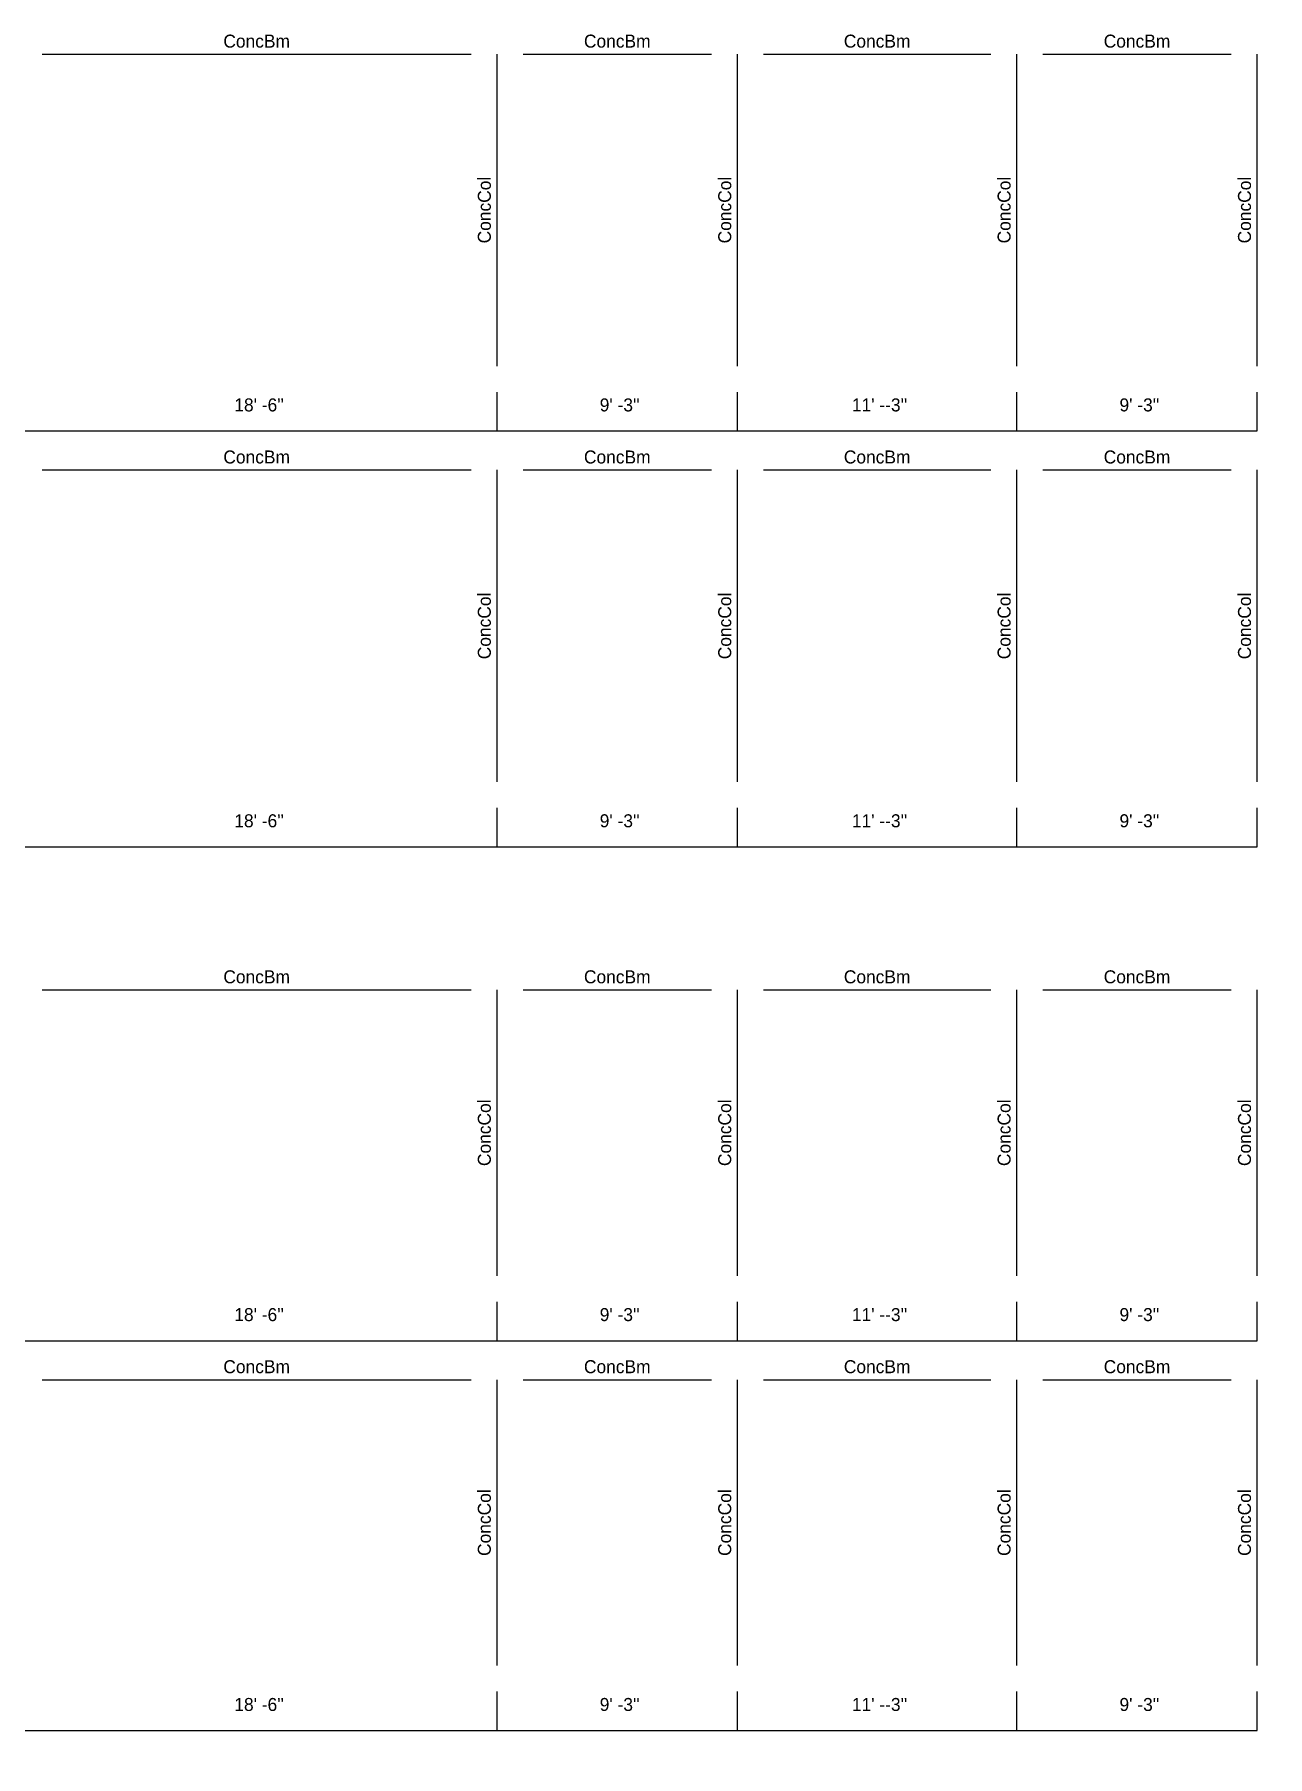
# Model space of a CAD drawing. Extents: x -38 to 2998, y -195 to 11529.
# Drawn here: x 1520 to 2090, y 6126 to 6921 of the extents above; entities that cross this region are included whole.
import ezdxf
from ezdxf.enums import TextEntityAlignment as Align

# ---------------------------------------------------------------- set-up
doc = ezdxf.new("R2010")
doc.units = 0
doc.header["$MEASUREMENT"] = 0
doc.layers.get('0').update_dxf_attribs({"linetype": 'CONTINUOUS'})
for name, color, linetype in [('CENTERLINES', 7, 'CONTINUOUS'), ('DIMENSIONS', 4, 'CONTINUOUS'), ('TEXT', 5, 'CONTINUOUS')]:
    doc.layers.add(name, color=color, linetype=linetype)
doc.dimstyles.get("Standard").update_dxf_attribs({"dimtxt": 0.18, "dimasz": 0.18, "dimexe": 0.18, "dimexo": 0.0625, "dimgap": 0.09, "dimtad": 0, "dimtih": 1, "dimtoh": 1, "dimdec": 4, "dimzin": 0, "dimtxsty": 'STANDARD', "dimcen": 0.09, "dimazin": 3, "dimtfac": 1, "dimtdec": 4, "dimtofl": 0, "dimtmove": 0, "dimatfit": 3, "dimtolj": 1, "dimtzin": 0})

# ---------------------------------------------------------------- blocks, each defined once
blk = doc.blocks.new('*D3697')
at = {"color": 1, "linetype": 'BYBLOCK'}
for points in [[(1516.77, 6550.77), (1515.71, 6549.71), (1508.29, 6542.29), (1507.23, 6541.23)], [(1738.77, 6550.77), (1737.71, 6549.71), (1730.29, 6542.29), (1729.23, 6541.23)]]:
    blk.add_solid(points, dxfattribs=at)
at = {"layer": 'DIMENSIONS', "color": 9, "linetype": 'BYBLOCK'}
for p, q in [((1512, 6546), (1512, 6564)), ((1734, 6546), (1734, 6564))]:
    blk.add_line(p, q, dxfattribs=at)
at = {"layer": 'DIMENSIONS', "color": 0, "linetype": 'BYBLOCK'}
blk.add_line((1512, 6546), (1734, 6546), dxfattribs=at)
at = {"layer": 'DIMENSIONS', "color": 0, "linetype": 'BYBLOCK', "insert": (1623, 6558), "char_height": 6, "attachment_point": 5}
blk.add_mtext("\\A1; 18' -6''", dxfattribs=at)
blk = doc.blocks.new('*D3698')
at = {"color": 1, "linetype": 'BYBLOCK'}
for points in [[(1738.77, 6550.77), (1737.71, 6549.71), (1730.29, 6542.29), (1729.23, 6541.23)], [(1849.77, 6550.77), (1848.71, 6549.71), (1841.29, 6542.29), (1840.23, 6541.23)]]:
    blk.add_solid(points, dxfattribs=at)
at = {"layer": 'DIMENSIONS', "color": 9, "linetype": 'BYBLOCK'}
for p, q in [((1734, 6546), (1734, 6564)), ((1845, 6546), (1845, 6564))]:
    blk.add_line(p, q, dxfattribs=at)
at = {"layer": 'DIMENSIONS', "color": 0, "linetype": 'BYBLOCK'}
blk.add_line((1734, 6546), (1845, 6546), dxfattribs=at)
at = {"layer": 'DIMENSIONS', "color": 0, "linetype": 'BYBLOCK', "insert": (1789.5, 6558), "char_height": 6, "attachment_point": 5}
blk.add_mtext("\\A1; 9' -3''", dxfattribs=at)
blk = doc.blocks.new('*D3699')
at = {"color": 1, "linetype": 'BYBLOCK'}
for points in [[(1849.77, 6550.77), (1848.71, 6549.71), (1841.29, 6542.29), (1840.23, 6541.23)], [(1978.77, 6550.77), (1977.71, 6549.71), (1970.29, 6542.29), (1969.23, 6541.23)]]:
    blk.add_solid(points, dxfattribs=at)
at = {"layer": 'DIMENSIONS', "color": 9, "linetype": 'BYBLOCK'}
for p, q in [((1845, 6546), (1845, 6564)), ((1974, 6546), (1974, 6564))]:
    blk.add_line(p, q, dxfattribs=at)
at = {"layer": 'DIMENSIONS', "color": 0, "linetype": 'BYBLOCK'}
blk.add_line((1845, 6546), (1974, 6546), dxfattribs=at)
at = {"layer": 'DIMENSIONS', "color": 0, "linetype": 'BYBLOCK', "insert": (1909.5, 6558), "char_height": 6, "attachment_point": 5}
blk.add_mtext("\\A1; 11' --3''", dxfattribs=at)
blk = doc.blocks.new('*D3700')
at = {"color": 1, "linetype": 'BYBLOCK'}
for points in [[(1978.77, 6550.77), (1977.71, 6549.71), (1970.29, 6542.29), (1969.23, 6541.23)], [(2089.77, 6550.77), (2088.71, 6549.71), (2081.29, 6542.29), (2080.23, 6541.23)]]:
    blk.add_solid(points, dxfattribs=at)
at = {"layer": 'DIMENSIONS', "color": 9, "linetype": 'BYBLOCK'}
for p, q in [((1974, 6546), (1974, 6564)), ((2085, 6546), (2085, 6564))]:
    blk.add_line(p, q, dxfattribs=at)
at = {"layer": 'DIMENSIONS', "color": 0, "linetype": 'BYBLOCK'}
blk.add_line((1974, 6546), (2085, 6546), dxfattribs=at)
at = {"layer": 'DIMENSIONS', "color": 0, "linetype": 'BYBLOCK', "insert": (2029.5, 6558), "char_height": 6, "attachment_point": 5}
blk.add_mtext("\\A1; 9' -3''", dxfattribs=at)
blk = doc.blocks.new('*D3713')
at = {"color": 1, "linetype": 'BYBLOCK'}
for points in [[(1516.77, 6742.77), (1515.71, 6741.71), (1508.29, 6734.29), (1507.23, 6733.23)], [(1738.77, 6742.77), (1737.71, 6741.71), (1730.29, 6734.29), (1729.23, 6733.23)]]:
    blk.add_solid(points, dxfattribs=at)
at = {"layer": 'DIMENSIONS', "color": 9, "linetype": 'BYBLOCK'}
for p, q in [((1512, 6738), (1512, 6756)), ((1734, 6738), (1734, 6756))]:
    blk.add_line(p, q, dxfattribs=at)
at = {"layer": 'DIMENSIONS', "color": 0, "linetype": 'BYBLOCK'}
blk.add_line((1512, 6738), (1734, 6738), dxfattribs=at)
at = {"layer": 'DIMENSIONS', "color": 0, "linetype": 'BYBLOCK', "insert": (1623, 6750), "char_height": 6, "attachment_point": 5}
blk.add_mtext("\\A1; 18' -6''", dxfattribs=at)
blk = doc.blocks.new('*D3714')
at = {"color": 1, "linetype": 'BYBLOCK'}
for points in [[(1738.77, 6742.77), (1737.71, 6741.71), (1730.29, 6734.29), (1729.23, 6733.23)], [(1849.77, 6742.77), (1848.71, 6741.71), (1841.29, 6734.29), (1840.23, 6733.23)]]:
    blk.add_solid(points, dxfattribs=at)
at = {"layer": 'DIMENSIONS', "color": 9, "linetype": 'BYBLOCK'}
for p, q in [((1734, 6738), (1734, 6756)), ((1845, 6738), (1845, 6756))]:
    blk.add_line(p, q, dxfattribs=at)
at = {"layer": 'DIMENSIONS', "color": 0, "linetype": 'BYBLOCK'}
blk.add_line((1734, 6738), (1845, 6738), dxfattribs=at)
at = {"layer": 'DIMENSIONS', "color": 0, "linetype": 'BYBLOCK', "insert": (1789.5, 6750), "char_height": 6, "attachment_point": 5}
blk.add_mtext("\\A1; 9' -3''", dxfattribs=at)
blk = doc.blocks.new('*D3715')
at = {"color": 1, "linetype": 'BYBLOCK'}
for points in [[(1849.77, 6742.77), (1848.71, 6741.71), (1841.29, 6734.29), (1840.23, 6733.23)], [(1978.77, 6742.77), (1977.71, 6741.71), (1970.29, 6734.29), (1969.23, 6733.23)]]:
    blk.add_solid(points, dxfattribs=at)
at = {"layer": 'DIMENSIONS', "color": 9, "linetype": 'BYBLOCK'}
for p, q in [((1845, 6738), (1845, 6756)), ((1974, 6738), (1974, 6756))]:
    blk.add_line(p, q, dxfattribs=at)
at = {"layer": 'DIMENSIONS', "color": 0, "linetype": 'BYBLOCK'}
blk.add_line((1845, 6738), (1974, 6738), dxfattribs=at)
at = {"layer": 'DIMENSIONS', "color": 0, "linetype": 'BYBLOCK', "insert": (1909.5, 6750), "char_height": 6, "attachment_point": 5}
blk.add_mtext("\\A1; 11' --3''", dxfattribs=at)
blk = doc.blocks.new('*D3716')
at = {"color": 1, "linetype": 'BYBLOCK'}
for points in [[(1978.77, 6742.77), (1977.71, 6741.71), (1970.29, 6734.29), (1969.23, 6733.23)], [(2089.77, 6742.77), (2088.71, 6741.71), (2081.29, 6734.29), (2080.23, 6733.23)]]:
    blk.add_solid(points, dxfattribs=at)
at = {"layer": 'DIMENSIONS', "color": 9, "linetype": 'BYBLOCK'}
for p, q in [((1974, 6738), (1974, 6756)), ((2085, 6738), (2085, 6756))]:
    blk.add_line(p, q, dxfattribs=at)
at = {"layer": 'DIMENSIONS', "color": 0, "linetype": 'BYBLOCK'}
blk.add_line((1974, 6738), (2085, 6738), dxfattribs=at)
at = {"layer": 'DIMENSIONS', "color": 0, "linetype": 'BYBLOCK', "insert": (2029.5, 6750), "char_height": 6, "attachment_point": 5}
blk.add_mtext("\\A1; 9' -3''", dxfattribs=at)
blk = doc.blocks.new('*D4167')
at = {"color": 1, "linetype": 'BYBLOCK'}
for points in [[(1516.77, 6142.77), (1515.71, 6141.71), (1508.29, 6134.29), (1507.23, 6133.23)], [(1738.77, 6142.77), (1737.71, 6141.71), (1730.29, 6134.29), (1729.23, 6133.23)]]:
    blk.add_solid(points, dxfattribs=at)
at = {"layer": 'DIMENSIONS', "color": 9, "linetype": 'BYBLOCK'}
for p, q in [((1512, 6138), (1512, 6156)), ((1734, 6138), (1734, 6156))]:
    blk.add_line(p, q, dxfattribs=at)
at = {"layer": 'DIMENSIONS', "color": 0, "linetype": 'BYBLOCK'}
blk.add_line((1512, 6138), (1734, 6138), dxfattribs=at)
at = {"layer": 'DIMENSIONS', "color": 0, "linetype": 'BYBLOCK', "insert": (1623, 6150), "char_height": 6, "attachment_point": 5}
blk.add_mtext("\\A1; 18' -6''", dxfattribs=at)
blk = doc.blocks.new('*D4168')
at = {"color": 1, "linetype": 'BYBLOCK'}
for points in [[(1738.77, 6142.77), (1737.71, 6141.71), (1730.29, 6134.29), (1729.23, 6133.23)], [(1849.77, 6142.77), (1848.71, 6141.71), (1841.29, 6134.29), (1840.23, 6133.23)]]:
    blk.add_solid(points, dxfattribs=at)
at = {"layer": 'DIMENSIONS', "color": 9, "linetype": 'BYBLOCK'}
for p, q in [((1734, 6138), (1734, 6156)), ((1845, 6138), (1845, 6156))]:
    blk.add_line(p, q, dxfattribs=at)
at = {"layer": 'DIMENSIONS', "color": 0, "linetype": 'BYBLOCK'}
blk.add_line((1734, 6138), (1845, 6138), dxfattribs=at)
at = {"layer": 'DIMENSIONS', "color": 0, "linetype": 'BYBLOCK', "insert": (1789.5, 6150), "char_height": 6, "attachment_point": 5}
blk.add_mtext("\\A1; 9' -3''", dxfattribs=at)
blk = doc.blocks.new('*D4169')
at = {"color": 1, "linetype": 'BYBLOCK'}
for points in [[(1849.77, 6142.77), (1848.71, 6141.71), (1841.29, 6134.29), (1840.23, 6133.23)], [(1978.77, 6142.77), (1977.71, 6141.71), (1970.29, 6134.29), (1969.23, 6133.23)]]:
    blk.add_solid(points, dxfattribs=at)
at = {"layer": 'DIMENSIONS', "color": 9, "linetype": 'BYBLOCK'}
for p, q in [((1845, 6138), (1845, 6156)), ((1974, 6138), (1974, 6156))]:
    blk.add_line(p, q, dxfattribs=at)
at = {"layer": 'DIMENSIONS', "color": 0, "linetype": 'BYBLOCK'}
blk.add_line((1845, 6138), (1974, 6138), dxfattribs=at)
at = {"layer": 'DIMENSIONS', "color": 0, "linetype": 'BYBLOCK', "insert": (1909.5, 6150), "char_height": 6, "attachment_point": 5}
blk.add_mtext("\\A1; 11' --3''", dxfattribs=at)
blk = doc.blocks.new('*D4170')
at = {"color": 1, "linetype": 'BYBLOCK'}
for points in [[(1978.77, 6142.77), (1977.71, 6141.71), (1970.29, 6134.29), (1969.23, 6133.23)], [(2089.77, 6142.77), (2088.71, 6141.71), (2081.29, 6134.29), (2080.23, 6133.23)]]:
    blk.add_solid(points, dxfattribs=at)
at = {"layer": 'DIMENSIONS', "color": 9, "linetype": 'BYBLOCK'}
for p, q in [((1974, 6138), (1974, 6156)), ((2085, 6138), (2085, 6156))]:
    blk.add_line(p, q, dxfattribs=at)
at = {"layer": 'DIMENSIONS', "color": 0, "linetype": 'BYBLOCK'}
blk.add_line((1974, 6138), (2085, 6138), dxfattribs=at)
at = {"layer": 'DIMENSIONS', "color": 0, "linetype": 'BYBLOCK', "insert": (2029.5, 6150), "char_height": 6, "attachment_point": 5}
blk.add_mtext("\\A1; 9' -3''", dxfattribs=at)
blk = doc.blocks.new('*D4183')
at = {"color": 1, "linetype": 'BYBLOCK'}
for points in [[(1516.77, 6322.77), (1515.71, 6321.71), (1508.29, 6314.29), (1507.23, 6313.23)], [(1738.77, 6322.77), (1737.71, 6321.71), (1730.29, 6314.29), (1729.23, 6313.23)]]:
    blk.add_solid(points, dxfattribs=at)
at = {"layer": 'DIMENSIONS', "color": 9, "linetype": 'BYBLOCK'}
for p, q in [((1512, 6318), (1512, 6336)), ((1734, 6318), (1734, 6336))]:
    blk.add_line(p, q, dxfattribs=at)
at = {"layer": 'DIMENSIONS', "color": 0, "linetype": 'BYBLOCK'}
blk.add_line((1512, 6318), (1734, 6318), dxfattribs=at)
at = {"layer": 'DIMENSIONS', "color": 0, "linetype": 'BYBLOCK', "insert": (1623, 6330), "char_height": 6, "attachment_point": 5}
blk.add_mtext("\\A1; 18' -6''", dxfattribs=at)
blk = doc.blocks.new('*D4184')
at = {"color": 1, "linetype": 'BYBLOCK'}
for points in [[(1738.77, 6322.77), (1737.71, 6321.71), (1730.29, 6314.29), (1729.23, 6313.23)], [(1849.77, 6322.77), (1848.71, 6321.71), (1841.29, 6314.29), (1840.23, 6313.23)]]:
    blk.add_solid(points, dxfattribs=at)
at = {"layer": 'DIMENSIONS', "color": 9, "linetype": 'BYBLOCK'}
for p, q in [((1734, 6318), (1734, 6336)), ((1845, 6318), (1845, 6336))]:
    blk.add_line(p, q, dxfattribs=at)
at = {"layer": 'DIMENSIONS', "color": 0, "linetype": 'BYBLOCK'}
blk.add_line((1734, 6318), (1845, 6318), dxfattribs=at)
at = {"layer": 'DIMENSIONS', "color": 0, "linetype": 'BYBLOCK', "insert": (1789.5, 6330), "char_height": 6, "attachment_point": 5}
blk.add_mtext("\\A1; 9' -3''", dxfattribs=at)
blk = doc.blocks.new('*D4185')
at = {"color": 1, "linetype": 'BYBLOCK'}
for points in [[(1849.77, 6322.77), (1848.71, 6321.71), (1841.29, 6314.29), (1840.23, 6313.23)], [(1978.77, 6322.77), (1977.71, 6321.71), (1970.29, 6314.29), (1969.23, 6313.23)]]:
    blk.add_solid(points, dxfattribs=at)
at = {"layer": 'DIMENSIONS', "color": 9, "linetype": 'BYBLOCK'}
for p, q in [((1845, 6318), (1845, 6336)), ((1974, 6318), (1974, 6336))]:
    blk.add_line(p, q, dxfattribs=at)
at = {"layer": 'DIMENSIONS', "color": 0, "linetype": 'BYBLOCK'}
blk.add_line((1845, 6318), (1974, 6318), dxfattribs=at)
at = {"layer": 'DIMENSIONS', "color": 0, "linetype": 'BYBLOCK', "insert": (1909.5, 6330), "char_height": 6, "attachment_point": 5}
blk.add_mtext("\\A1; 11' --3''", dxfattribs=at)
blk = doc.blocks.new('*D4186')
at = {"color": 1, "linetype": 'BYBLOCK'}
for points in [[(1978.77, 6322.77), (1977.71, 6321.71), (1970.29, 6314.29), (1969.23, 6313.23)], [(2089.77, 6322.77), (2088.71, 6321.71), (2081.29, 6314.29), (2080.23, 6313.23)]]:
    blk.add_solid(points, dxfattribs=at)
at = {"layer": 'DIMENSIONS', "color": 9, "linetype": 'BYBLOCK'}
for p, q in [((1974, 6318), (1974, 6336)), ((2085, 6318), (2085, 6336))]:
    blk.add_line(p, q, dxfattribs=at)
at = {"layer": 'DIMENSIONS', "color": 0, "linetype": 'BYBLOCK'}
blk.add_line((1974, 6318), (2085, 6318), dxfattribs=at)
at = {"layer": 'DIMENSIONS', "color": 0, "linetype": 'BYBLOCK', "insert": (2029.5, 6330), "char_height": 6, "attachment_point": 5}
blk.add_mtext("\\A1; 9' -3''", dxfattribs=at)
blk = doc.blocks.new('*D4637')
at = {"color": 1, "linetype": 'BYBLOCK'}
for points in [[(1516.77, 6142.77), (1515.71, 6141.71), (1508.29, 6134.29), (1507.23, 6133.23)], [(1738.77, 6142.77), (1737.71, 6141.71), (1730.29, 6134.29), (1729.23, 6133.23)]]:
    blk.add_solid(points, dxfattribs=at)
at = {"layer": 'DIMENSIONS', "color": 9, "linetype": 'BYBLOCK'}
for p, q in [((1512, 6138), (1512, 6156)), ((1734, 6138), (1734, 6156))]:
    blk.add_line(p, q, dxfattribs=at)
at = {"layer": 'DIMENSIONS', "color": 0, "linetype": 'BYBLOCK'}
blk.add_line((1512, 6138), (1734, 6138), dxfattribs=at)
at = {"layer": 'DIMENSIONS', "color": 0, "linetype": 'BYBLOCK', "insert": (1623, 6150), "char_height": 6, "attachment_point": 5}
blk.add_mtext("\\A1; 18' -6''", dxfattribs=at)
blk = doc.blocks.new('*D4638')
at = {"color": 1, "linetype": 'BYBLOCK'}
for points in [[(1738.77, 6142.77), (1737.71, 6141.71), (1730.29, 6134.29), (1729.23, 6133.23)], [(1849.77, 6142.77), (1848.71, 6141.71), (1841.29, 6134.29), (1840.23, 6133.23)]]:
    blk.add_solid(points, dxfattribs=at)
at = {"layer": 'DIMENSIONS', "color": 9, "linetype": 'BYBLOCK'}
for p, q in [((1734, 6138), (1734, 6156)), ((1845, 6138), (1845, 6156))]:
    blk.add_line(p, q, dxfattribs=at)
at = {"layer": 'DIMENSIONS', "color": 0, "linetype": 'BYBLOCK'}
blk.add_line((1734, 6138), (1845, 6138), dxfattribs=at)
at = {"layer": 'DIMENSIONS', "color": 0, "linetype": 'BYBLOCK', "insert": (1789.5, 6150), "char_height": 6, "attachment_point": 5}
blk.add_mtext("\\A1; 9' -3''", dxfattribs=at)
blk = doc.blocks.new('*D4639')
at = {"color": 1, "linetype": 'BYBLOCK'}
for points in [[(1849.77, 6142.77), (1848.71, 6141.71), (1841.29, 6134.29), (1840.23, 6133.23)], [(1978.77, 6142.77), (1977.71, 6141.71), (1970.29, 6134.29), (1969.23, 6133.23)]]:
    blk.add_solid(points, dxfattribs=at)
at = {"layer": 'DIMENSIONS', "color": 9, "linetype": 'BYBLOCK'}
for p, q in [((1845, 6138), (1845, 6156)), ((1974, 6138), (1974, 6156))]:
    blk.add_line(p, q, dxfattribs=at)
at = {"layer": 'DIMENSIONS', "color": 0, "linetype": 'BYBLOCK'}
blk.add_line((1845, 6138), (1974, 6138), dxfattribs=at)
at = {"layer": 'DIMENSIONS', "color": 0, "linetype": 'BYBLOCK', "insert": (1909.5, 6150), "char_height": 6, "attachment_point": 5}
blk.add_mtext("\\A1; 11' --3''", dxfattribs=at)
blk = doc.blocks.new('*D4640')
at = {"color": 1, "linetype": 'BYBLOCK'}
for points in [[(1978.77, 6142.77), (1977.71, 6141.71), (1970.29, 6134.29), (1969.23, 6133.23)], [(2089.77, 6142.77), (2088.71, 6141.71), (2081.29, 6134.29), (2080.23, 6133.23)]]:
    blk.add_solid(points, dxfattribs=at)
at = {"layer": 'DIMENSIONS', "color": 9, "linetype": 'BYBLOCK'}
for p, q in [((1974, 6138), (1974, 6156)), ((2085, 6138), (2085, 6156))]:
    blk.add_line(p, q, dxfattribs=at)
at = {"layer": 'DIMENSIONS', "color": 0, "linetype": 'BYBLOCK'}
blk.add_line((1974, 6138), (2085, 6138), dxfattribs=at)
at = {"layer": 'DIMENSIONS', "color": 0, "linetype": 'BYBLOCK', "insert": (2029.5, 6150), "char_height": 6, "attachment_point": 5}
blk.add_mtext("\\A1; 9' -3''", dxfattribs=at)
blk = doc.blocks.new('*D4653')
at = {"color": 1, "linetype": 'BYBLOCK'}
for points in [[(1516.77, 6322.77), (1515.71, 6321.71), (1508.29, 6314.29), (1507.23, 6313.23)], [(1738.77, 6322.77), (1737.71, 6321.71), (1730.29, 6314.29), (1729.23, 6313.23)]]:
    blk.add_solid(points, dxfattribs=at)
at = {"layer": 'DIMENSIONS', "color": 9, "linetype": 'BYBLOCK'}
for p, q in [((1512, 6318), (1512, 6336)), ((1734, 6318), (1734, 6336))]:
    blk.add_line(p, q, dxfattribs=at)
at = {"layer": 'DIMENSIONS', "color": 0, "linetype": 'BYBLOCK'}
blk.add_line((1512, 6318), (1734, 6318), dxfattribs=at)
at = {"layer": 'DIMENSIONS', "color": 0, "linetype": 'BYBLOCK', "insert": (1623, 6330), "char_height": 6, "attachment_point": 5}
blk.add_mtext("\\A1; 18' -6''", dxfattribs=at)
blk = doc.blocks.new('*D4654')
at = {"color": 1, "linetype": 'BYBLOCK'}
for points in [[(1738.77, 6322.77), (1737.71, 6321.71), (1730.29, 6314.29), (1729.23, 6313.23)], [(1849.77, 6322.77), (1848.71, 6321.71), (1841.29, 6314.29), (1840.23, 6313.23)]]:
    blk.add_solid(points, dxfattribs=at)
at = {"layer": 'DIMENSIONS', "color": 9, "linetype": 'BYBLOCK'}
for p, q in [((1734, 6318), (1734, 6336)), ((1845, 6318), (1845, 6336))]:
    blk.add_line(p, q, dxfattribs=at)
at = {"layer": 'DIMENSIONS', "color": 0, "linetype": 'BYBLOCK'}
blk.add_line((1734, 6318), (1845, 6318), dxfattribs=at)
at = {"layer": 'DIMENSIONS', "color": 0, "linetype": 'BYBLOCK', "insert": (1789.5, 6330), "char_height": 6, "attachment_point": 5}
blk.add_mtext("\\A1; 9' -3''", dxfattribs=at)
blk = doc.blocks.new('*D4655')
at = {"color": 1, "linetype": 'BYBLOCK'}
for points in [[(1849.77, 6322.77), (1848.71, 6321.71), (1841.29, 6314.29), (1840.23, 6313.23)], [(1978.77, 6322.77), (1977.71, 6321.71), (1970.29, 6314.29), (1969.23, 6313.23)]]:
    blk.add_solid(points, dxfattribs=at)
at = {"layer": 'DIMENSIONS', "color": 9, "linetype": 'BYBLOCK'}
for p, q in [((1845, 6318), (1845, 6336)), ((1974, 6318), (1974, 6336))]:
    blk.add_line(p, q, dxfattribs=at)
at = {"layer": 'DIMENSIONS', "color": 0, "linetype": 'BYBLOCK'}
blk.add_line((1845, 6318), (1974, 6318), dxfattribs=at)
at = {"layer": 'DIMENSIONS', "color": 0, "linetype": 'BYBLOCK', "insert": (1909.5, 6330), "char_height": 6, "attachment_point": 5}
blk.add_mtext("\\A1; 11' --3''", dxfattribs=at)
blk = doc.blocks.new('*D4656')
at = {"color": 1, "linetype": 'BYBLOCK'}
for points in [[(1978.77, 6322.77), (1977.71, 6321.71), (1970.29, 6314.29), (1969.23, 6313.23)], [(2089.77, 6322.77), (2088.71, 6321.71), (2081.29, 6314.29), (2080.23, 6313.23)]]:
    blk.add_solid(points, dxfattribs=at)
at = {"layer": 'DIMENSIONS', "color": 9, "linetype": 'BYBLOCK'}
for p, q in [((1974, 6318), (1974, 6336)), ((2085, 6318), (2085, 6336))]:
    blk.add_line(p, q, dxfattribs=at)
at = {"layer": 'DIMENSIONS', "color": 0, "linetype": 'BYBLOCK'}
blk.add_line((1974, 6318), (2085, 6318), dxfattribs=at)
at = {"layer": 'DIMENSIONS', "color": 0, "linetype": 'BYBLOCK', "insert": (2029.5, 6330), "char_height": 6, "attachment_point": 5}
blk.add_mtext("\\A1; 9' -3''", dxfattribs=at)
blk = doc.blocks.new('*D5107')
at = {"color": 1, "linetype": 'BYBLOCK'}
for points in [[(1516.77, 6142.77), (1515.71, 6141.71), (1508.29, 6134.29), (1507.23, 6133.23)], [(1738.77, 6142.77), (1737.71, 6141.71), (1730.29, 6134.29), (1729.23, 6133.23)]]:
    blk.add_solid(points, dxfattribs=at)
at = {"layer": 'DIMENSIONS', "color": 9, "linetype": 'BYBLOCK'}
for p, q in [((1512, 6138), (1512, 6156)), ((1734, 6138), (1734, 6156))]:
    blk.add_line(p, q, dxfattribs=at)
at = {"layer": 'DIMENSIONS', "color": 0, "linetype": 'BYBLOCK'}
blk.add_line((1512, 6138), (1734, 6138), dxfattribs=at)
at = {"layer": 'DIMENSIONS', "color": 0, "linetype": 'BYBLOCK', "insert": (1623, 6150), "char_height": 6, "attachment_point": 5}
blk.add_mtext("\\A1; 18' -6''", dxfattribs=at)
blk = doc.blocks.new('*D5108')
at = {"color": 1, "linetype": 'BYBLOCK'}
for points in [[(1738.77, 6142.77), (1737.71, 6141.71), (1730.29, 6134.29), (1729.23, 6133.23)], [(1849.77, 6142.77), (1848.71, 6141.71), (1841.29, 6134.29), (1840.23, 6133.23)]]:
    blk.add_solid(points, dxfattribs=at)
at = {"layer": 'DIMENSIONS', "color": 9, "linetype": 'BYBLOCK'}
for p, q in [((1734, 6138), (1734, 6156)), ((1845, 6138), (1845, 6156))]:
    blk.add_line(p, q, dxfattribs=at)
at = {"layer": 'DIMENSIONS', "color": 0, "linetype": 'BYBLOCK'}
blk.add_line((1734, 6138), (1845, 6138), dxfattribs=at)
at = {"layer": 'DIMENSIONS', "color": 0, "linetype": 'BYBLOCK', "insert": (1789.5, 6150), "char_height": 6, "attachment_point": 5}
blk.add_mtext("\\A1; 9' -3''", dxfattribs=at)
blk = doc.blocks.new('*D5109')
at = {"color": 1, "linetype": 'BYBLOCK'}
for points in [[(1849.77, 6142.77), (1848.71, 6141.71), (1841.29, 6134.29), (1840.23, 6133.23)], [(1978.77, 6142.77), (1977.71, 6141.71), (1970.29, 6134.29), (1969.23, 6133.23)]]:
    blk.add_solid(points, dxfattribs=at)
at = {"layer": 'DIMENSIONS', "color": 9, "linetype": 'BYBLOCK'}
for p, q in [((1845, 6138), (1845, 6156)), ((1974, 6138), (1974, 6156))]:
    blk.add_line(p, q, dxfattribs=at)
at = {"layer": 'DIMENSIONS', "color": 0, "linetype": 'BYBLOCK'}
blk.add_line((1845, 6138), (1974, 6138), dxfattribs=at)
at = {"layer": 'DIMENSIONS', "color": 0, "linetype": 'BYBLOCK', "insert": (1909.5, 6150), "char_height": 6, "attachment_point": 5}
blk.add_mtext("\\A1; 11' --3''", dxfattribs=at)
blk = doc.blocks.new('*D5110')
at = {"color": 1, "linetype": 'BYBLOCK'}
for points in [[(1978.77, 6142.77), (1977.71, 6141.71), (1970.29, 6134.29), (1969.23, 6133.23)], [(2089.77, 6142.77), (2088.71, 6141.71), (2081.29, 6134.29), (2080.23, 6133.23)]]:
    blk.add_solid(points, dxfattribs=at)
at = {"layer": 'DIMENSIONS', "color": 9, "linetype": 'BYBLOCK'}
for p, q in [((1974, 6138), (1974, 6156)), ((2085, 6138), (2085, 6156))]:
    blk.add_line(p, q, dxfattribs=at)
at = {"layer": 'DIMENSIONS', "color": 0, "linetype": 'BYBLOCK'}
blk.add_line((1974, 6138), (2085, 6138), dxfattribs=at)
at = {"layer": 'DIMENSIONS', "color": 0, "linetype": 'BYBLOCK', "insert": (2029.5, 6150), "char_height": 6, "attachment_point": 5}
blk.add_mtext("\\A1; 9' -3''", dxfattribs=at)
blk = doc.blocks.new('*D5123')
at = {"color": 1, "linetype": 'BYBLOCK'}
for points in [[(1516.77, 6322.77), (1515.71, 6321.71), (1508.29, 6314.29), (1507.23, 6313.23)], [(1738.77, 6322.77), (1737.71, 6321.71), (1730.29, 6314.29), (1729.23, 6313.23)]]:
    blk.add_solid(points, dxfattribs=at)
at = {"layer": 'DIMENSIONS', "color": 9, "linetype": 'BYBLOCK'}
for p, q in [((1512, 6318), (1512, 6336)), ((1734, 6318), (1734, 6336))]:
    blk.add_line(p, q, dxfattribs=at)
at = {"layer": 'DIMENSIONS', "color": 0, "linetype": 'BYBLOCK'}
blk.add_line((1512, 6318), (1734, 6318), dxfattribs=at)
at = {"layer": 'DIMENSIONS', "color": 0, "linetype": 'BYBLOCK', "insert": (1623, 6330), "char_height": 6, "attachment_point": 5}
blk.add_mtext("\\A1; 18' -6''", dxfattribs=at)
blk = doc.blocks.new('*D5124')
at = {"color": 1, "linetype": 'BYBLOCK'}
for points in [[(1738.77, 6322.77), (1737.71, 6321.71), (1730.29, 6314.29), (1729.23, 6313.23)], [(1849.77, 6322.77), (1848.71, 6321.71), (1841.29, 6314.29), (1840.23, 6313.23)]]:
    blk.add_solid(points, dxfattribs=at)
at = {"layer": 'DIMENSIONS', "color": 9, "linetype": 'BYBLOCK'}
for p, q in [((1734, 6318), (1734, 6336)), ((1845, 6318), (1845, 6336))]:
    blk.add_line(p, q, dxfattribs=at)
at = {"layer": 'DIMENSIONS', "color": 0, "linetype": 'BYBLOCK'}
blk.add_line((1734, 6318), (1845, 6318), dxfattribs=at)
at = {"layer": 'DIMENSIONS', "color": 0, "linetype": 'BYBLOCK', "insert": (1789.5, 6330), "char_height": 6, "attachment_point": 5}
blk.add_mtext("\\A1; 9' -3''", dxfattribs=at)
blk = doc.blocks.new('*D5125')
at = {"color": 1, "linetype": 'BYBLOCK'}
for points in [[(1849.77, 6322.77), (1848.71, 6321.71), (1841.29, 6314.29), (1840.23, 6313.23)], [(1978.77, 6322.77), (1977.71, 6321.71), (1970.29, 6314.29), (1969.23, 6313.23)]]:
    blk.add_solid(points, dxfattribs=at)
at = {"layer": 'DIMENSIONS', "color": 9, "linetype": 'BYBLOCK'}
for p, q in [((1845, 6318), (1845, 6336)), ((1974, 6318), (1974, 6336))]:
    blk.add_line(p, q, dxfattribs=at)
at = {"layer": 'DIMENSIONS', "color": 0, "linetype": 'BYBLOCK'}
blk.add_line((1845, 6318), (1974, 6318), dxfattribs=at)
at = {"layer": 'DIMENSIONS', "color": 0, "linetype": 'BYBLOCK', "insert": (1909.5, 6330), "char_height": 6, "attachment_point": 5}
blk.add_mtext("\\A1; 11' --3''", dxfattribs=at)
blk = doc.blocks.new('*D5126')
at = {"color": 1, "linetype": 'BYBLOCK'}
for points in [[(1978.77, 6322.77), (1977.71, 6321.71), (1970.29, 6314.29), (1969.23, 6313.23)], [(2089.77, 6322.77), (2088.71, 6321.71), (2081.29, 6314.29), (2080.23, 6313.23)]]:
    blk.add_solid(points, dxfattribs=at)
at = {"layer": 'DIMENSIONS', "color": 9, "linetype": 'BYBLOCK'}
for p, q in [((1974, 6318), (1974, 6336)), ((2085, 6318), (2085, 6336))]:
    blk.add_line(p, q, dxfattribs=at)
at = {"layer": 'DIMENSIONS', "color": 0, "linetype": 'BYBLOCK'}
blk.add_line((1974, 6318), (2085, 6318), dxfattribs=at)
at = {"layer": 'DIMENSIONS', "color": 0, "linetype": 'BYBLOCK', "insert": (2029.5, 6330), "char_height": 6, "attachment_point": 5}
blk.add_mtext("\\A1; 9' -3''", dxfattribs=at)

msp = doc.modelspace()

# ---------------------------------------------------------------- linework, layer by layer
at = {"layer": 'CENTERLINES', "color": 0, "linetype": 'CONTINUOUS'}
for p, q in [((1524, 6912), (1722, 6912)), ((1734, 6768), (1734, 6912)), ((1746, 6912), (1833, 6912)), ((1845, 6768), (1845, 6912)), ((1857, 6912), (1962, 6912)), ((1974, 6768), (1974, 6912)), ((1986, 6912), (2073, 6912)), ((2085, 6768), (2085, 6912)), ((1524, 6720), (1722, 6720)), ((1734, 6576), (1734, 6720)), ((1746, 6720), (1833, 6720)), ((1845, 6576), (1845, 6720)), ((1857, 6720), (1962, 6720)), ((1974, 6576), (1974, 6720)), ((1986, 6720), (2073, 6720)), ((2085, 6576), (2085, 6720)), ((1524, 6480), (1722, 6480)), ((1524, 6480), (1722, 6480)), ((1524, 6480), (1722, 6480)), ((1734, 6348), (1734, 6480)), ((1734, 6348), (1734, 6480)), ((1734, 6348), (1734, 6480)), ((1746, 6480), (1833, 6480)), ((1746, 6480), (1833, 6480)), ((1746, 6480), (1833, 6480)), ((1845, 6348), (1845, 6480)), ((1845, 6348), (1845, 6480)), ((1845, 6348), (1845, 6480)), ((1857, 6480), (1962, 6480)), ((1857, 6480), (1962, 6480)), ((1857, 6480), (1962, 6480)), ((1974, 6348), (1974, 6480)), ((1974, 6348), (1974, 6480)), ((1974, 6348), (1974, 6480)), ((1986, 6480), (2073, 6480)), ((1986, 6480), (2073, 6480)), ((1986, 6480), (2073, 6480)), ((2085, 6348), (2085, 6480)), ((2085, 6348), (2085, 6480)), ((2085, 6348), (2085, 6480)), ((1524, 6300), (1722, 6300)), ((1524, 6300), (1722, 6300)), ((1524, 6300), (1722, 6300)), ((1734, 6168), (1734, 6300)), ((1734, 6168), (1734, 6300)), ((1734, 6168), (1734, 6300)), ((1746, 6300), (1833, 6300)), ((1746, 6300), (1833, 6300)), ((1746, 6300), (1833, 6300)), ((1845, 6168), (1845, 6300)), ((1845, 6168), (1845, 6300)), ((1845, 6168), (1845, 6300)), ((1857, 6300), (1962, 6300)), ((1857, 6300), (1962, 6300)), ((1857, 6300), (1962, 6300)), ((1974, 6168), (1974, 6300)), ((1974, 6168), (1974, 6300)), ((1974, 6168), (1974, 6300)), ((1986, 6300), (2073, 6300)), ((1986, 6300), (2073, 6300)), ((1986, 6300), (2073, 6300)), ((2085, 6168), (2085, 6300)), ((2085, 6168), (2085, 6300)), ((2085, 6168), (2085, 6300))]:
    msp.add_line(p, q, dxfattribs=at)

# ---------------------------------------------------------------- texts
at = {"layer": 'TEXT', "color": 0}
for p in [(1623, 6918), (1789.5, 6918), (1909.5, 6918), (2029.5, 6918), (1623, 6726), (1789.5, 6726), (1909.5, 6726), (2029.5, 6726), (1623, 6486), (1623, 6486), (1623, 6486), (1789.5, 6486), (1789.5, 6486), (1789.5, 6486), (1909.5, 6486), (1909.5, 6486), (1909.5, 6486), (2029.5, 6486), (2029.5, 6486), (2029.5, 6486), (1623, 6306), (1623, 6306), (1623, 6306), (1789.5, 6306), (1789.5, 6306), (1789.5, 6306), (1909.5, 6306), (1909.5, 6306), (1909.5, 6306), (2029.5, 6306), (2029.5, 6306), (2029.5, 6306)]:
    msp.add_text('ConcBm', height=6, dxfattribs=at).set_placement(p, align=Align.MIDDLE)
for p in [(1728, 6840), (1839, 6840), (1968, 6840), (2079, 6840), (1728, 6648), (1839, 6648), (1968, 6648), (2079, 6648), (1728, 6414), (1728, 6414), (1728, 6414), (1839, 6414), (1839, 6414), (1839, 6414), (1968, 6414), (1968, 6414), (1968, 6414), (2079, 6414), (2079, 6414), (2079, 6414), (1728, 6234), (1728, 6234), (1728, 6234), (1839, 6234), (1839, 6234), (1839, 6234), (1968, 6234), (1968, 6234), (1968, 6234), (2079, 6234), (2079, 6234), (2079, 6234)]:
    msp.add_text('ConcCol', height=6, rotation=90, dxfattribs=at).set_placement(p, align=Align.MIDDLE)

# ---------------------------------------------------------------- dimensions: what is measured, and where the dimension line sits
at = {"layer": 'DIMENSIONS'}
for base, p1, p2, picture, middle in [((1734, 6738), (1512, 6726), (1734, 6726), '*D3713', (1623, 6726)), ((1845, 6738), (1734, 6726), (1845, 6726), '*D3714', (1789.5, 6726)), ((1974, 6738), (1845, 6726), (1974, 6726), '*D3715', (1909.5, 6726)), ((2085, 6738), (1974, 6726), (2085, 6726), '*D3716', (2029.5, 6726)), ((1734, 6546), (1512, 6534), (1734, 6534), '*D3697', (1623, 6534)), ((1845, 6546), (1734, 6534), (1845, 6534), '*D3698', (1789.5, 6534)), ((1974, 6546), (1845, 6534), (1974, 6534), '*D3699', (1909.5, 6534)), ((2085, 6546), (1974, 6534), (2085, 6534), '*D3700', (2029.5, 6534)), ((1734, 6318), (1512, 6306), (1734, 6306), '*D4183', (1623, 6306)), ((1734, 6318), (1512, 6306), (1734, 6306), '*D4653', (1623, 6306)), ((1734, 6318), (1512, 6306), (1734, 6306), '*D5123', (1623, 6306)), ((1845, 6318), (1734, 6306), (1845, 6306), '*D4184', (1789.5, 6306)), ((1845, 6318), (1734, 6306), (1845, 6306), '*D4654', (1789.5, 6306)), ((1845, 6318), (1734, 6306), (1845, 6306), '*D5124', (1789.5, 6306)), ((1974, 6318), (1845, 6306), (1974, 6306), '*D4185', (1909.5, 6306)), ((1974, 6318), (1845, 6306), (1974, 6306), '*D4655', (1909.5, 6306)), ((1974, 6318), (1845, 6306), (1974, 6306), '*D5125', (1909.5, 6306)), ((2085, 6318), (1974, 6306), (2085, 6306), '*D4186', (2029.5, 6306)), ((2085, 6318), (1974, 6306), (2085, 6306), '*D4656', (2029.5, 6306)), ((2085, 6318), (1974, 6306), (2085, 6306), '*D5126', (2029.5, 6306)), ((1734, 6138), (1512, 6126), (1734, 6126), '*D4167', (1623, 6126)), ((1734, 6138), (1512, 6126), (1734, 6126), '*D4637', (1623, 6126)), ((1734, 6138), (1512, 6126), (1734, 6126), '*D5107', (1623, 6126)), ((1845, 6138), (1734, 6126), (1845, 6126), '*D4168', (1789.5, 6126)), ((1845, 6138), (1734, 6126), (1845, 6126), '*D4638', (1789.5, 6126)), ((1845, 6138), (1734, 6126), (1845, 6126), '*D5108', (1789.5, 6126)), ((1974, 6138), (1845, 6126), (1974, 6126), '*D4169', (1909.5, 6126)), ((1974, 6138), (1845, 6126), (1974, 6126), '*D4639', (1909.5, 6126)), ((1974, 6138), (1845, 6126), (1974, 6126), '*D5109', (1909.5, 6126)), ((2085, 6138), (1974, 6126), (2085, 6126), '*D4170', (2029.5, 6126)), ((2085, 6138), (1974, 6126), (2085, 6126), '*D4640', (2029.5, 6126)), ((2085, 6138), (1974, 6126), (2085, 6126), '*D5110', (2029.5, 6126))]:
    dim = msp.add_linear_dim(base=base, p1=p1, p2=p2, dimstyle='STANDARD', dxfattribs=at)
    dim.commit()
    dim.dimension.update_dxf_attribs({"geometry": picture, "text_midpoint": middle})

doc.saveas('drawing.dxf')
